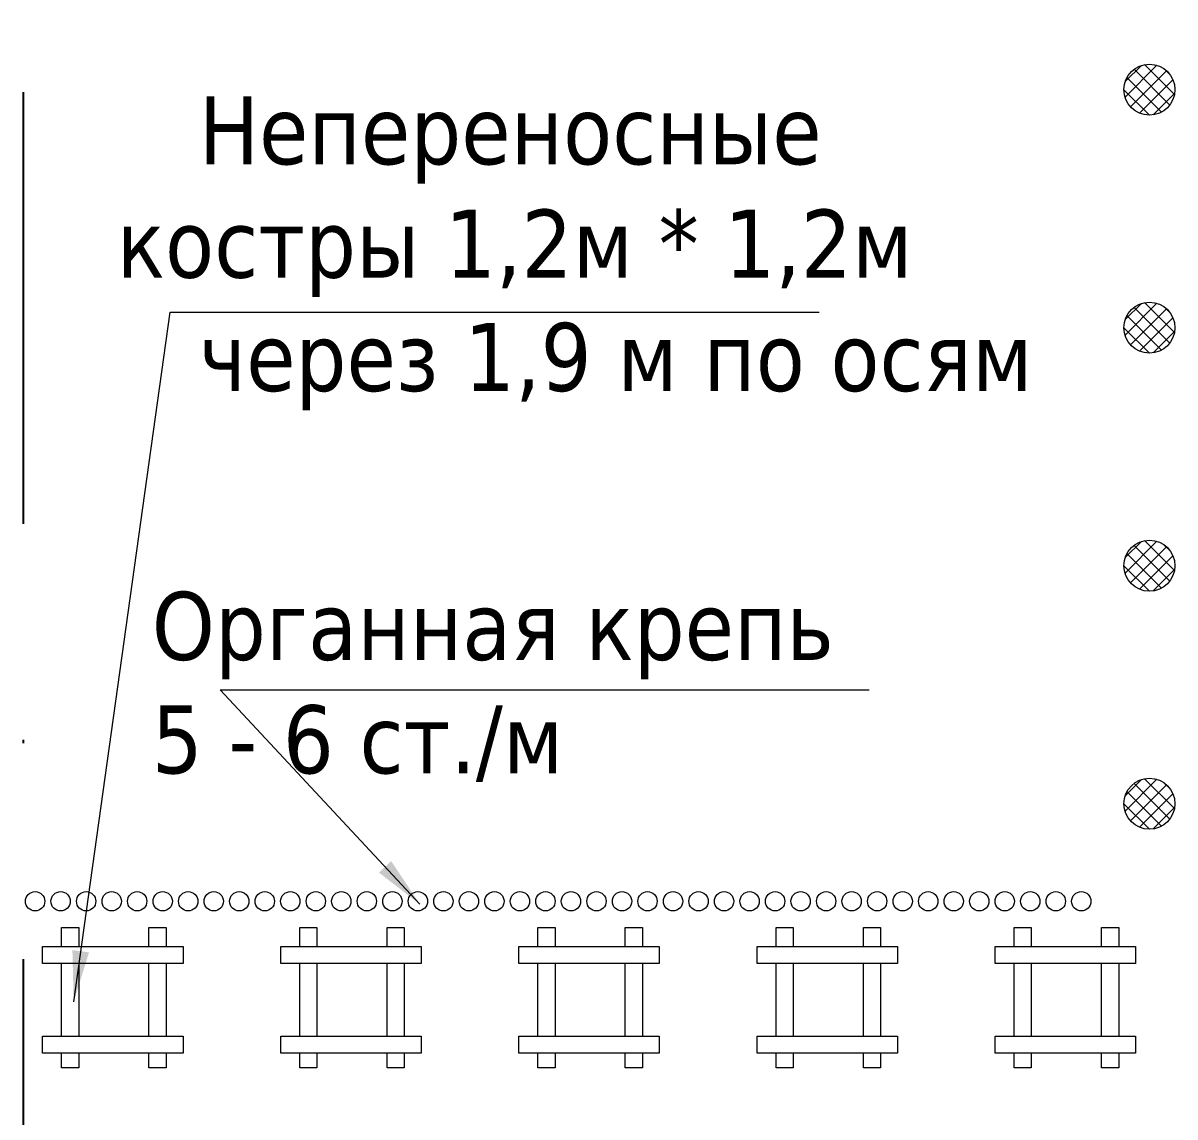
# Model space of a CAD drawing. Header units: millimetres. Extents: x 2161 to 3506, y -1213 to -250.
# Drawn here: x 2203.73 to 2237.59, y -442.66 to -410.49 of the extents above; entities that cross this region are included whole.
import ezdxf

# ---------------------------------------------------------------- set-up
doc = ezdxf.new("R2010")
doc.units = ezdxf.units.MM
doc.linetypes.add('DASHDOT', pattern=[25.4, 12.7, -6.35, 0, -6.35])
doc.styles.add('стиль', font='TAHOMA.TTF')
doc.dimstyles.new('Копия DIN', dxfattribs={"dimtxt": 2, "dimasz": 2.5, "dimexe": 0.5, "dimexo": 0.625, "dimtad": 0, "dimdec": 0, "dimlfac": 100, "dimzin": 4, "dimdsep": 46, "dimtxsty": 'стиль', "dimcen": 2.5, "dimclre": 256, "dimclrt": 256, "dimadec": 0, "dimazin": 2, "dimtfac": 1, "dimtdec": 0, "dimtmove": 0, "dimatfit": 3, "dimfxl": 0, "dimtvp": 1, "dimtolj": 1, "dimtzin": 0, "dimlwd": 0, "dimarcsym": 0})

msp = doc.modelspace()

# ---------------------------------------------------------------- hatches: boundary and pattern name
at = {"lineweight": 0}
h = msp.add_hatch(dxfattribs=at)
h.set_pattern_fill('NET', scale=0.1, angle=45, style=0)
h.set_pattern_definition([(45, (496.9584, 43.39342), (-0.224506403, 0.224506403), []), (135, (496.9584, 43.39342), (-0.224506403, -0.224506403), [])])
edge = h.paths.add_edge_path()
edge.add_arc((2236.836, -412.452), 0.75, 0, 360)
h = msp.add_hatch(dxfattribs=at)
h.set_pattern_fill('NET', scale=0.1, angle=45, style=0)
h.set_pattern_definition([(45, (496.9584, 36.39342), (-0.224506403, 0.224506403), []), (135, (496.9584, 36.39342), (-0.224506403, -0.224506403), [])])
edge = h.paths.add_edge_path()
edge.add_arc((2236.836, -419.452), 0.75, 0, 360)
h = msp.add_hatch(dxfattribs=at)
h.set_pattern_fill('NET', scale=0.1, angle=45, style=0)
h.set_pattern_definition([(45, (496.9584, 29.39342), (-0.224506403, 0.224506403), []), (135, (496.9584, 29.39342), (-0.224506403, -0.224506403), [])])
edge = h.paths.add_edge_path()
edge.add_arc((2236.836, -426.452), 0.75, 0, 360)
h = msp.add_hatch(dxfattribs=at)
h.set_pattern_fill('NET', scale=0.1, angle=45, style=0)
h.set_pattern_definition([(45, (496.9584, 22.39342), (-0.224506403, 0.224506403), []), (135, (496.9584, 22.39342), (-0.224506403, -0.224506403), [])])
edge = h.paths.add_edge_path()
edge.add_arc((2236.836, -433.452), 0.75, 0, 360)

# ---------------------------------------------------------------- linework, layer by layer
at = {"color": 7, "linetype": 'DASHDOT'}
msp.add_line((2203.728, -285.023), (2203.728, -464.538), dxfattribs=at)
at = {"color": 7, "linetype": 'ByBlock', "lineweight": 15}
for points in [[(2204.861, -437.648), (2204.861, -437.09), (2205.364, -437.09), (2205.364, -437.648)], [(2207.429, -437.648), (2207.429, -437.09), (2207.932, -437.09), (2207.932, -437.648)], [(2211.861, -437.648), (2211.861, -437.09), (2212.364, -437.09), (2212.364, -437.648)], [(2214.429, -437.648), (2214.429, -437.09), (2214.932, -437.09), (2214.932, -437.648)], [(2218.861, -437.648), (2218.861, -437.09), (2219.364, -437.09), (2219.364, -437.648)], [(2221.429, -437.648), (2221.429, -437.09), (2221.932, -437.09), (2221.932, -437.648)], [(2225.861, -437.648), (2225.861, -437.09), (2226.364, -437.09), (2226.364, -437.648)], [(2228.429, -437.648), (2228.429, -437.09), (2228.932, -437.09), (2228.932, -437.648)], [(2232.861, -437.648), (2232.861, -437.09), (2233.364, -437.09), (2233.364, -437.648)], [(2235.429, -437.648), (2235.429, -437.09), (2235.932, -437.09), (2235.932, -437.648)], [(2204.861, -440.284), (2204.861, -438.15)], [(2205.364, -438.15), (2205.364, -440.284)], [(2207.429, -440.284), (2207.429, -438.15)], [(2207.932, -438.15), (2207.932, -440.284)], [(2211.861, -440.284), (2211.861, -438.15)], [(2212.364, -438.15), (2212.364, -440.284)], [(2214.429, -440.284), (2214.429, -438.15)], [(2214.932, -438.15), (2214.932, -440.284)], [(2218.861, -440.284), (2218.861, -438.15)], [(2219.364, -438.15), (2219.364, -440.284)], [(2221.429, -440.284), (2221.429, -438.15)], [(2221.932, -438.15), (2221.932, -440.284)], [(2225.861, -440.284), (2225.861, -438.15)], [(2226.364, -438.15), (2226.364, -440.284)], [(2228.429, -440.284), (2228.429, -438.15)], [(2228.932, -438.15), (2228.932, -440.284)], [(2232.861, -440.284), (2232.861, -438.15)], [(2233.364, -438.15), (2233.364, -440.284)], [(2235.429, -440.284), (2235.429, -438.15)], [(2235.932, -438.15), (2235.932, -440.284)], [(2205.364, -440.786), (2205.364, -441.217), (2204.861, -441.217), (2204.861, -440.786)], [(2207.932, -440.786), (2207.932, -441.217), (2207.429, -441.217), (2207.429, -440.786)], [(2212.364, -440.786), (2212.364, -441.217), (2211.861, -441.217), (2211.861, -440.786)], [(2214.932, -440.786), (2214.932, -441.217), (2214.429, -441.217), (2214.429, -440.786)], [(2219.364, -440.786), (2219.364, -441.217), (2218.861, -441.217), (2218.861, -440.786)], [(2221.932, -440.786), (2221.932, -441.217), (2221.429, -441.217), (2221.429, -440.786)], [(2226.364, -440.786), (2226.364, -441.217), (2225.861, -441.217), (2225.861, -440.786)], [(2228.932, -440.786), (2228.932, -441.217), (2228.429, -441.217), (2228.429, -440.786)], [(2233.364, -440.786), (2233.364, -441.217), (2232.861, -441.217), (2232.861, -440.786)], [(2235.932, -440.786), (2235.932, -441.217), (2235.429, -441.217), (2235.429, -440.786)]]:
    msp.add_lwpolyline(points, dxfattribs=at)
for points in [[(2204.303, -438.15), (2204.303, -437.648), (2208.43, -437.648), (2208.43, -438.15)], [(2211.303, -438.15), (2211.303, -437.648), (2215.43, -437.648), (2215.43, -438.15)], [(2218.303, -438.15), (2218.303, -437.648), (2222.43, -437.648), (2222.43, -438.15)], [(2225.303, -438.15), (2225.303, -437.648), (2229.43, -437.648), (2229.43, -438.15)], [(2232.303, -438.15), (2232.303, -437.648), (2236.43, -437.648), (2236.43, -438.15)], [(2204.303, -440.786), (2204.303, -440.284), (2208.43, -440.284), (2208.43, -440.786)], [(2211.303, -440.786), (2211.303, -440.284), (2215.43, -440.284), (2215.43, -440.786)], [(2218.303, -440.786), (2218.303, -440.284), (2222.43, -440.284), (2222.43, -440.786)], [(2225.303, -440.786), (2225.303, -440.284), (2229.43, -440.284), (2229.43, -440.786)], [(2232.303, -440.786), (2232.303, -440.284), (2236.43, -440.284), (2236.43, -440.786)]]:
    msp.add_lwpolyline(points, close=True, dxfattribs=at)
at = {"color": 7, "lineweight": 15}
for centre in [(2236.836, -412.452), (2236.836, -419.452), (2236.836, -426.452), (2236.836, -433.452)]:
    msp.add_circle(centre, 0.75, dxfattribs=at)
at = {"color": 7, "linetype": 'ByBlock', "lineweight": 15}
for centre in [(2204.083, -436.322), (2204.833, -436.322), (2205.583, -436.322), (2206.333, -436.322), (2207.083, -436.322), (2207.833, -436.322), (2208.583, -436.322), (2209.333, -436.322), (2210.083, -436.322), (2210.833, -436.322), (2211.583, -436.322), (2212.333, -436.322), (2213.083, -436.322), (2213.833, -436.322), (2214.583, -436.322), (2215.333, -436.322), (2216.083, -436.322), (2216.833, -436.322), (2217.583, -436.322), (2218.333, -436.322), (2219.083, -436.322), (2219.833, -436.322), (2220.583, -436.322), (2221.333, -436.322), (2222.083, -436.322), (2222.833, -436.322), (2223.583, -436.322), (2224.333, -436.322), (2225.083, -436.322), (2225.833, -436.322), (2226.583, -436.322), (2227.333, -436.322), (2228.083, -436.322), (2228.833, -436.322), (2229.583, -436.322), (2230.333, -436.322), (2231.083, -436.322), (2231.833, -436.322), (2232.583, -436.322), (2233.333, -436.322), (2234.083, -436.322), (2234.833, -436.322)]:
    msp.add_circle(centre, 0.284, dxfattribs=at)

# ---------------------------------------------------------------- texts
at = {"color": 7, "char_height": 2, "width": 79.3281, "attachment_point": 1, "style": 'стиль'}
for s, insert in [('{\\W8.8871;    }Непереносные \\P{\\W8.0824;    }костры 1,2м * 1,2м\\P{\\W8.8872;    }через 1,9 м по осям\\P{\\W8.0825;    }\\P{\\W9.2281;     }', (2182.23, -412.645)), ('{\\W8.6234;    }Органная крепь\\P{\\W8.6234;    }5 - 6 ст./м\\P{\\W9.2281;     }', (2181.642, -427.222))]:
    msp.add_mtext(s, dxfattribs=dict(at, insert=insert))

# ---------------------------------------------------------------- leaders
at = {"color": 7, "lineweight": 0}
for points in [[(2205.216, -439.276), (2208.048, -418.996), (2227.124, -418.996)], [(2215.391, -436.407), (2209.519, -430.103), (2228.596, -430.103)]]:
    msp.add_leader(points, dimstyle='Копия DIN', override={"dimtxt": 1.2, "dimasz": 1.5, "dimgap": 0.625, "dimtad": 0}, dxfattribs=at)

doc.saveas('drawing.dxf')
